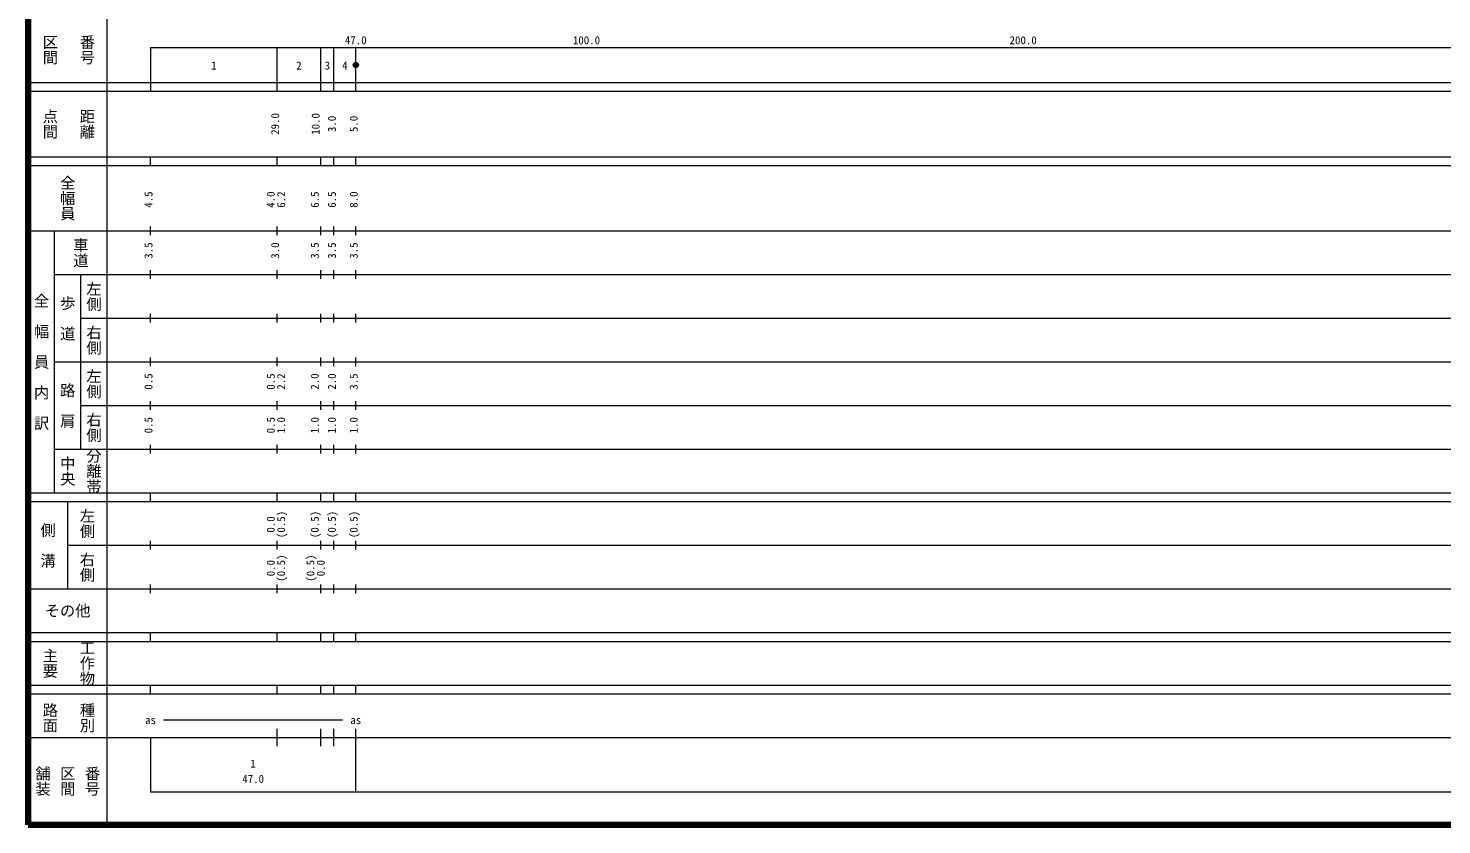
# Model space of a CAD drawing. Units: millimetres on the paper, enlarged 1000 times. Extents: x 40000 to 680000, y 20000 to 380000.
# Drawn here: x 40000 to 363711, y 20000 to 202409 of the extents above; entities that cross this region are included whole.
import ezdxf
from ezdxf.enums import TextEntityAlignment as Align

# ---------------------------------------------------------------- set-up
doc = ezdxf.new("R2010")
doc.units = ezdxf.units.MM
doc.header["$LTSCALE"] = 1000
doc.layers.add('M-TTL', color=2, linetype='Continuous', lineweight=140)
doc.layers.add('M-TTL-BAND', color=7, linetype='Continuous', lineweight=13)
doc.styles.add('@ＭＳ ゴシック', font='')
doc.styles.add('ＭＳ ゴシック', font='')
doc.styles.get('@ＭＳ ゴシック').set_extended_font_data('@MS Gothic')
doc.styles.get('ＭＳ ゴシック').set_extended_font_data('MS Gothic')

msp = doc.modelspace()

# ---------------------------------------------------------------- hatches: boundary and pattern name
at = {"layer": 'M-TTL-BAND'}
msp.add_hatch(color=256, dxfattribs=at).paths.add_polyline_path([(115600, 194000), (115600, 194024), (115598, 194047), (115596, 194070), (115593, 194094), (115588, 194117), (115583, 194140), (115577, 194163), (115571, 194185), (115563, 194208), (115554, 194230), (115545, 194251), (115535, 194272), (115523, 194293), (115512, 194313), (115499, 194333), (115485, 194353), (115471, 194371), (115456, 194390), (115441, 194407), (115424, 194424), (115407, 194441), (115390, 194456), (115371, 194471), (115353, 194485), (115333, 194499), (115313, 194512), (115293, 194523), (115272, 194535), (115251, 194545), (115230, 194554), (115208, 194563), (115185, 194571), (115163, 194577), (115140, 194583), (115117, 194588), (115094, 194593), (115071, 194596), (115047, 194598), (115024, 194600), (115000, 194600), (114976, 194600), (114953, 194598), (114929, 194596), (114906, 194593), (114883, 194588), (114860, 194583), (114837, 194577), (114815, 194571), (114792, 194563), (114770, 194554), (114749, 194545), (114728, 194535), (114707, 194523), (114687, 194512), (114667, 194499), (114647, 194485), (114629, 194471), (114610, 194456), (114593, 194441), (114576, 194424), (114559, 194407), (114544, 194390), (114529, 194371), (114515, 194353), (114501, 194333), (114488, 194313), (114477, 194293), (114465, 194272), (114455, 194251), (114446, 194230), (114437, 194208), (114429, 194185), (114423, 194163), (114417, 194140), (114412, 194117), (114407, 194094), (114404, 194070), (114402, 194047), (114400, 194024), (114400, 194000), (114400, 193976), (114402, 193953), (114404, 193929), (114407, 193906), (114412, 193883), (114417, 193860), (114423, 193837), (114429, 193815), (114437, 193792), (114446, 193770), (114455, 193749), (114465, 193728), (114477, 193707), (114488, 193686), (114501, 193667), (114515, 193647), (114529, 193629), (114544, 193610), (114559, 193593), (114576, 193576), (114593, 193559), (114610, 193544), (114629, 193529), (114647, 193515), (114667, 193501), (114687, 193488), (114707, 193476), (114728, 193465), (114749, 193455), (114770, 193446), (114792, 193437), (114815, 193429), (114837, 193422), (114860, 193417), (114883, 193411), (114906, 193407), (114929, 193404), (114953, 193402), (114976, 193400), (115000, 193400), (115024, 193400), (115047, 193402), (115071, 193404), (115094, 193407), (115117, 193411), (115140, 193417), (115163, 193422), (115185, 193429), (115208, 193437), (115230, 193446), (115251, 193455), (115272, 193465), (115293, 193476), (115313, 193488), (115333, 193501), (115353, 193515), (115371, 193529), (115390, 193544), (115407, 193559), (115424, 193576), (115441, 193593), (115456, 193610), (115471, 193629), (115485, 193647), (115499, 193667), (115512, 193686), (115523, 193707), (115535, 193728), (115545, 193749), (115554, 193770), (115563, 193792), (115571, 193815), (115577, 193837), (115583, 193860), (115588, 193883), (115593, 193906), (115596, 193929), (115598, 193953), (115600, 193976)])

# ---------------------------------------------------------------- linework, layer by layer
at = {"layer": 'M-TTL'}
for p, q in [((40000, 380000), (40000, 20000)), ((40000, 20000), (680000, 20000))]:
    msp.add_line(p, q, dxfattribs=at)
at = {"layer": 'M-TTL-BAND'}
for p, q in [((58000, 370000), (58000, 20000)), ((68000, 198000), (579000, 198000)), ((68000, 198000), (68000, 188000)), ((97000, 188000), (97000, 198000)), ((107000, 188000), (107000, 198000)), ((110000, 188000), (110000, 198000)), ((115000, 188000), (115000, 198000)), ((40000, 190000), (579000, 190000)), ((40000, 188000), (579000, 188000)), ((40000, 173000), (579000, 173000)), ((68000, 171000), (68000, 173000)), ((97000, 171000), (97000, 173000)), ((107000, 171000), (107000, 173000)), ((110000, 171000), (110000, 173000)), ((115000, 171000), (115000, 173000)), ((40000, 171000), (579000, 171000)), ((40000, 156000), (579000, 156000)), ((46000, 96000), (46000, 156000)), ((68000, 155000), (68000, 157000)), ((97000, 155000), (97000, 157000)), ((107000, 155000), (107000, 157000)), ((110000, 155000), (110000, 157000)), ((115000, 155000), (115000, 157000)), ((46000, 146000), (579000, 146000)), ((52000, 146000), (52000, 106000)), ((68000, 145000), (68000, 147000)), ((97000, 145000), (97000, 147000)), ((107000, 145000), (107000, 147000)), ((110000, 145000), (110000, 147000)), ((115000, 145000), (115000, 147000)), ((52000, 136000), (579000, 136000)), ((68000, 135000), (68000, 137000)), ((97000, 135000), (97000, 137000)), ((107000, 135000), (107000, 137000)), ((110000, 135000), (110000, 137000)), ((115000, 135000), (115000, 137000)), ((68000, 125000), (68000, 127000)), ((97000, 125000), (97000, 127000)), ((107000, 125000), (107000, 127000)), ((110000, 125000), (110000, 127000)), ((115000, 125000), (115000, 127000)), ((46000, 126000), (579000, 126000)), ((68000, 115000), (68000, 117000)), ((97000, 115000), (97000, 117000)), ((107000, 115000), (107000, 117000)), ((110000, 115000), (110000, 117000)), ((115000, 115000), (115000, 117000)), ((52000, 116000), (579000, 116000)), ((68000, 105000), (68000, 107000)), ((97000, 105000), (97000, 107000)), ((107000, 105000), (107000, 107000)), ((110000, 105000), (110000, 107000)), ((115000, 105000), (115000, 107000)), ((46000, 106000), (579000, 106000)), ((40000, 96000), (579000, 96000)), ((40000, 94000), (579000, 94000)), ((49000, 94000), (49000, 74000)), ((68000, 94000), (68000, 96000)), ((97000, 94000), (97000, 96000)), ((107000, 94000), (107000, 96000)), ((110000, 94000), (110000, 96000)), ((115000, 94000), (115000, 96000)), ((68000, 83000), (68000, 85000)), ((97000, 83000), (97000, 85000)), ((107000, 83000), (107000, 85000)), ((110000, 83000), (110000, 85000)), ((115000, 83000), (115000, 85000)), ((49000, 84000), (579000, 84000)), ((68000, 73000), (68000, 75000)), ((97000, 73000), (97000, 75000)), ((107000, 73000), (107000, 75000)), ((110000, 73000), (110000, 75000)), ((115000, 73000), (115000, 75000)), ((40000, 74000), (579000, 74000)), ((40000, 64000), (579000, 64000)), ((40000, 62000), (579000, 62000)), ((68000, 62000), (68000, 64000)), ((97000, 62000), (97000, 64000)), ((107000, 62000), (107000, 64000)), ((110000, 62000), (110000, 64000)), ((115000, 62000), (115000, 64000)), ((40000, 52000), (579000, 52000)), ((68000, 50000), (68000, 52000)), ((97000, 50000), (97000, 52000)), ((107000, 50000), (107000, 52000)), ((110000, 50000), (110000, 52000)), ((115000, 50000), (115000, 52000)), ((40000, 50000), (579000, 50000)), ((71000, 44000), (112000, 44000)), ((40000, 40000), (579000, 40000)), ((68000, 40000), (68000, 27500)), ((97000, 38000), (97000, 42000)), ((107000, 38000), (107000, 42000)), ((110000, 38000), (110000, 42000)), ((115000, 27500), (115000, 42000)), ((68000, 27500), (579000, 27500))]:
    msp.add_line(p, q, dxfattribs=at)
msp.add_circle((115000, 194000), 600, dxfattribs=at)

# ---------------------------------------------------------------- texts
at = {"layer": 'M-TTL-BAND', "style": '@ＭＳ ゴシック'}
for s, p in [('番号', (53500, 197500)), ('区間', (45000, 197500)), ('点間', (45000, 180500)), ('距離', (53500, 180500)), ('全幅員', (49000, 163500)), ('車道', (52000, 151000)), ('左側', (55000, 141000)), ('全\u3000幅\u3000員\u3000内\u3000訳', (43000, 126000)), ('歩\u3000道', (49000, 136000)), ('右側', (55000, 131000)), ('左側', (55000, 121000)), ('路\u3000肩', (49000, 116000)), ('右側', (55000, 111000)), ('中央', (49000, 101000)), ('分離帯', (55000, 101000)), ('左側', (53500, 89000)), ('側\u3000溝', (44500, 84000)), ('右側', (53500, 79000)), ('工作物', (53500, 57000)), ('主要', (45000, 57000)), ('路面', (45000, 44500)), ('種別', (53500, 44500)), ('舗装', (43333, 30000)), ('区間', (49000, 30000)), ('番号', (54667, 30000))]:
    msp.add_text(s, height=2566, rotation=270, dxfattribs=at).set_placement(p, align=Align.MIDDLE_CENTER)
at = {"layer": 'M-TTL-BAND', "style": 'ＭＳ ゴシック'}
for s, p in [('47.0', (115000, 198195)), ('100.0', (167844, 198195)), ('200.0', (267844, 198195)), ('1', (82500, 192405)), ('2', (102000, 192405)), ('3', (108500, 192405)), ('4', (112500, 192405)), ('as', (68000, 42500)), ('as', (115000, 42500)), ('1', (91500, 32523)), ('47.0', (91500, 29033))]:
    msp.add_text(s, height=1833, dxfattribs=at).set_placement(p, align=Align.BOTTOM_CENTER)
for s, p in [('29.0', (98000, 180500)), ('10.0', (107272, 180500)), ('3.0', (111000, 180500)), ('5.0', (116000, 180500)), ('4.5', (69000, 163174)), ('4.0', (97000, 163174)), ('6.2', (99370, 163174)), ('6.5', (107083, 163174)), ('6.5', (111000, 163174)), ('8.0', (116000, 163174)), ('3.5', (69000, 151500)), ('3.0', (98000, 151500)), ('3.5', (107083, 151500)), ('3.5', (111000, 151500)), ('3.5', (116000, 151500)), ('0.5', (69000, 121500)), ('0.5', (97000, 121500)), ('2.2', (99370, 121500)), ('2.0', (107083, 121500)), ('2.0', (111000, 121500)), ('3.5', (116000, 121500)), ('0.5', (69000, 111500)), ('0.5', (97000, 111500)), ('1.0', (99370, 111500)), ('1.0', (107083, 111500)), ('1.0', (111000, 111500)), ('1.0', (116000, 111500)), ('(0.5)', (99370, 88764)), ('(0.5)', (107083, 88764)), ('(0.5)', (111000, 88764)), ('(0.5)', (116000, 88764)), ('0.0', (97000, 88764)), ('(0.5)', (99370, 78764)), ('(0.5)', (106083, 78764)), ('0.0', (97000, 78764)), ('0.0', (108453, 78764))]:
    msp.add_text(s, height=1833, rotation=90, dxfattribs=at).set_placement(p, align=Align.BOTTOM_CENTER)
msp.add_text('その他', height=2566, dxfattribs=at).set_placement((49000, 69000), align=Align.MIDDLE_CENTER)

doc.saveas('drawing.dxf')
